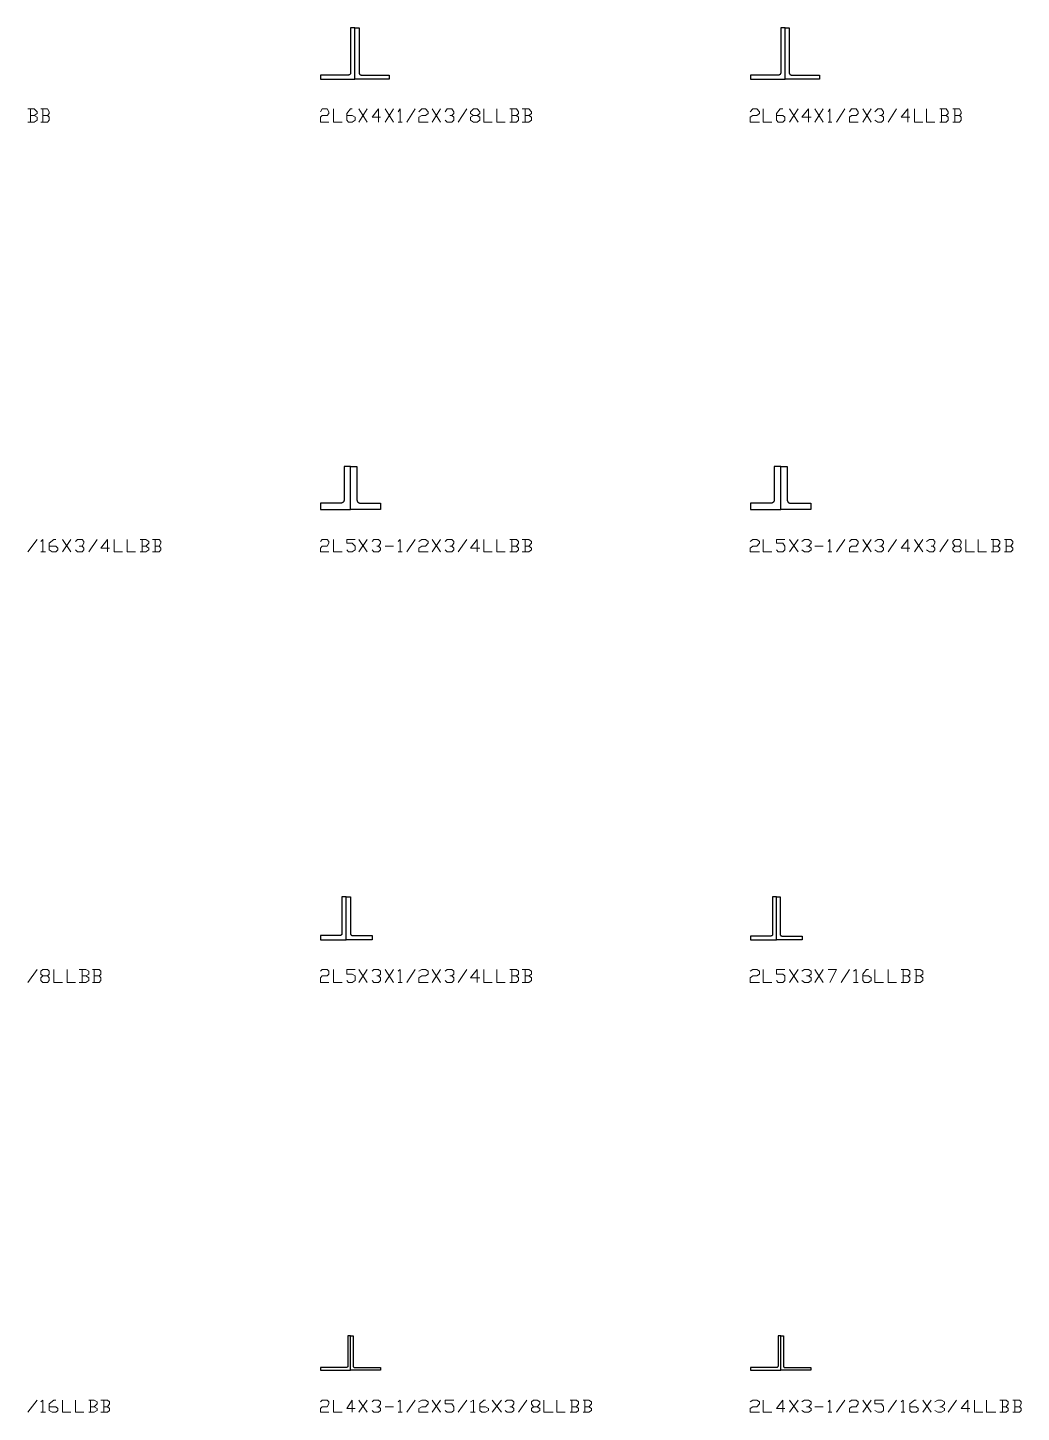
# Model space of a CAD drawing. Header units: inches. Extents: x 0 to 985, y -1555 to 12.
# Drawn here: x 616 to 731.5, y -754.9 to -594 of the extents above; entities that cross this region are included whole.
import ezdxf

# ---------------------------------------------------------------- set-up
doc = ezdxf.new("R2010")
doc.units = ezdxf.units.IN
doc.header["$MEASUREMENT"] = 0
doc.layers.add('AISC_STEEL', color=7, linetype='Continuous')

msp = doc.modelspace()

# ---------------------------------------------------------------- linework, layer by layer
at = {"color": 3, "lineweight": 0}
for points in [[(616.74, -604.19), (617.07, -603.98), (617.07, -603.76), (616.74, -603.43), (615.98, -603.43)], [(615.98, -604.96), (616.74, -604.96), (617.07, -604.74), (617.07, -604.41), (616.74, -604.19), (616.31, -604.19)], [(616.31, -603.43), (616.31, -604.96)], [(618.27, -604.19), (618.49, -603.98), (618.49, -603.76), (618.27, -603.43), (617.5, -603.43)], [(617.5, -604.96), (618.27, -604.96), (618.49, -604.74), (618.49, -604.41), (618.27, -604.19), (617.72, -604.19)], [(617.72, -603.43), (617.72, -604.96)], [(650, -603.76), (650.22, -603.43), (650.77, -603.43), (650.98, -603.76), (650.98, -603.98), (650.77, -604.19), (650.22, -604.19), (650, -604.41), (650, -604.96), (650.98, -604.96)], [(651.53, -603.43), (651.53, -604.96), (652.51, -604.96)], [(653.06, -604.19), (653.71, -604.19), (654.04, -604.41), (654.04, -604.74), (653.71, -604.96), (653.27, -604.96), (653.06, -604.74), (653.06, -603.98), (653.49, -603.43), (653.71, -603.43)], [(654.47, -604.96), (655.45, -603.43)], [(654.47, -603.43), (655.45, -604.96)], [(656.98, -604.41), (656, -604.41), (656.76, -603.43), (656.76, -604.96)], [(657.53, -604.96), (658.51, -603.43)], [(657.53, -603.43), (658.51, -604.96)], [(659.05, -603.76), (659.27, -603.43), (659.27, -604.96)], [(659.05, -604.96), (659.49, -604.96)], [(660.03, -604.96), (661.02, -603.43)], [(661.45, -603.76), (661.78, -603.43), (662.22, -603.43), (662.54, -603.76), (662.54, -603.98), (662.22, -604.19), (661.78, -604.19), (661.45, -604.41), (661.45, -604.96), (662.54, -604.96)], [(662.98, -604.96), (663.96, -603.43)], [(662.98, -603.43), (663.96, -604.96)], [(664.51, -603.76), (664.72, -603.43), (665.27, -603.43), (665.49, -603.76), (665.49, -603.98), (665.27, -604.19), (665.05, -604.19)], [(665.27, -604.19), (665.49, -604.41), (665.49, -604.74), (665.27, -604.96), (664.72, -604.96), (664.51, -604.74)], [(666.03, -604.96), (667.01, -603.43)], [(668.21, -604.19), (668.54, -604.41), (668.54, -604.74), (668.21, -604.96), (667.78, -604.96), (667.45, -604.74), (667.45, -604.41), (667.78, -604.19), (668.21, -604.19), (668.54, -603.98), (668.54, -603.76), (668.21, -603.43), (667.78, -603.43), (667.45, -603.76), (667.45, -603.98), (667.78, -604.19)], [(668.98, -603.43), (668.98, -604.96), (669.96, -604.96)], [(670.5, -603.43), (670.5, -604.96), (671.49, -604.96)], [(672.79, -604.19), (673.01, -603.98), (673.01, -603.76), (672.79, -603.43), (672.03, -603.43)], [(672.03, -604.96), (672.79, -604.96), (673.01, -604.74), (673.01, -604.41), (672.79, -604.19), (672.25, -604.19)], [(672.25, -603.43), (672.25, -604.96)], [(674.21, -604.19), (674.54, -603.98), (674.54, -603.76), (674.21, -603.43), (673.45, -603.43)], [(673.45, -604.96), (674.21, -604.96), (674.54, -604.74), (674.54, -604.41), (674.21, -604.19), (673.78, -604.19)], [(673.78, -603.43), (673.78, -604.96)], [(699.95, -603.76), (700.27, -603.43), (700.71, -603.43), (701.04, -603.76), (701.04, -603.98), (700.71, -604.19), (700.27, -604.19), (699.95, -604.41), (699.95, -604.96), (701.04, -604.96)], [(701.47, -603.43), (701.47, -604.96), (702.46, -604.96)], [(703, -604.19), (703.76, -604.19), (703.98, -604.41), (703.98, -604.74), (703.76, -604.96), (703.22, -604.96), (703, -604.74), (703, -603.98), (703.44, -603.43), (703.76, -603.43)], [(704.53, -604.96), (705.51, -603.43)], [(704.53, -603.43), (705.51, -604.96)], [(707.04, -604.41), (705.95, -604.41), (706.71, -603.43), (706.71, -604.96)], [(707.47, -604.96), (708.45, -603.43)], [(707.47, -603.43), (708.45, -604.96)], [(709, -603.76), (709.22, -603.43), (709.22, -604.96)], [(709, -604.96), (709.44, -604.96)], [(709.98, -604.96), (710.96, -603.43)], [(711.51, -603.76), (711.73, -603.43), (712.27, -603.43), (712.49, -603.76), (712.49, -603.98), (712.27, -604.19), (711.73, -604.19), (711.51, -604.41), (711.51, -604.96), (712.49, -604.96)], [(713.03, -604.96), (714.02, -603.43)], [(713.03, -603.43), (714.02, -604.96)], [(714.45, -603.76), (714.78, -603.43), (715.21, -603.43), (715.43, -603.76), (715.43, -603.98), (715.21, -604.19), (715, -604.19)], [(715.21, -604.19), (715.43, -604.41), (715.43, -604.74), (715.21, -604.96), (714.78, -604.96), (714.45, -604.74)], [(715.98, -604.96), (716.96, -603.43)], [(718.49, -604.41), (717.5, -604.41), (718.27, -603.43), (718.27, -604.96)], [(719.03, -603.43), (719.03, -604.96), (720.01, -604.96)], [(720.45, -603.43), (720.45, -604.96), (721.43, -604.96)], [(722.74, -604.19), (722.96, -603.98), (722.96, -603.76), (722.74, -603.43), (721.98, -603.43)], [(721.98, -604.96), (722.74, -604.96), (722.96, -604.74), (722.96, -604.41), (722.74, -604.19), (722.19, -604.19)], [(722.19, -603.43), (722.19, -604.96)], [(724.27, -604.19), (724.48, -603.98), (724.48, -603.76), (724.27, -603.43), (723.5, -603.43)], [(723.5, -604.96), (724.27, -604.96), (724.48, -604.74), (724.48, -604.41), (724.27, -604.19), (723.72, -604.19)], [(723.72, -603.43), (723.72, -604.96)], [(615.98, -654.9), (617.07, -653.48)], [(617.5, -653.7), (617.72, -653.48), (617.72, -654.9)], [(618.49, -654.25), (619.25, -654.25), (619.47, -654.47), (619.47, -654.68), (619.25, -654.9), (618.81, -654.9), (618.49, -654.68), (618.49, -653.92), (619.03, -653.48), (619.25, -653.48)], [(620.01, -654.9), (620.99, -653.48)], [(620.01, -653.48), (620.99, -654.9)], [(621.54, -653.7), (621.76, -653.48), (622.3, -653.48), (622.52, -653.7), (622.52, -653.92), (622.3, -654.25), (621.98, -654.25)], [(622.3, -654.25), (622.52, -654.47), (622.52, -654.68), (622.3, -654.9), (621.76, -654.9), (621.54, -654.68)], [(623.07, -654.9), (624.05, -653.48)], [(625.47, -654.47), (624.48, -654.47), (625.25, -653.48), (625.25, -654.9)], [(626.01, -653.48), (626.01, -654.9), (626.99, -654.9)], [(627.54, -653.48), (627.54, -654.9), (628.52, -654.9)], [(629.72, -654.25), (630.05, -653.92), (630.05, -653.7), (629.72, -653.48), (629.06, -653.48)], [(629.06, -654.9), (629.72, -654.9), (630.05, -654.68), (630.05, -654.47), (629.72, -654.25), (629.28, -654.25)], [(629.28, -653.48), (629.28, -654.9)], [(631.25, -654.25), (631.46, -653.92), (631.46, -653.7), (631.25, -653.48), (630.48, -653.48)], [(630.48, -654.9), (631.25, -654.9), (631.46, -654.68), (631.46, -654.47), (631.25, -654.25), (630.81, -654.25)], [(630.81, -653.48), (630.81, -654.9)], [(650, -653.7), (650.22, -653.48), (650.77, -653.48), (650.98, -653.7), (650.98, -653.92), (650.77, -654.25), (650.22, -654.25), (650, -654.47), (650, -654.9), (650.98, -654.9)], [(651.53, -653.48), (651.53, -654.9), (652.51, -654.9)], [(653.06, -654.68), (653.27, -654.9), (653.71, -654.9), (654.04, -654.68), (654.04, -654.25), (653.71, -653.92), (653.06, -653.92), (653.06, -653.48), (654.04, -653.48)], [(654.47, -654.9), (655.45, -653.48)], [(654.47, -653.48), (655.45, -654.9)], [(656, -653.7), (656.22, -653.48), (656.76, -653.48), (656.98, -653.7), (656.98, -653.92), (656.76, -654.25), (656.55, -654.25)], [(656.76, -654.25), (656.98, -654.47), (656.98, -654.68), (656.76, -654.9), (656.22, -654.9), (656, -654.68)], [(657.53, -654.25), (658.51, -654.25)], [(659.05, -653.7), (659.27, -653.48), (659.27, -654.9)], [(660.03, -654.9), (661.02, -653.48)], [(661.45, -653.7), (661.78, -653.48), (662.22, -653.48), (662.54, -653.7), (662.54, -653.92), (662.22, -654.25), (661.78, -654.25), (661.45, -654.47), (661.45, -654.9), (662.54, -654.9)], [(662.98, -654.9), (663.96, -653.48)], [(662.98, -653.48), (663.96, -654.9)], [(664.51, -653.7), (664.72, -653.48), (665.27, -653.48), (665.49, -653.7), (665.49, -653.92), (665.27, -654.25), (665.05, -654.25)], [(665.27, -654.25), (665.49, -654.47), (665.49, -654.68), (665.27, -654.9), (664.72, -654.9), (664.51, -654.68)], [(666.03, -654.9), (667.01, -653.48)], [(668.54, -654.47), (667.45, -654.47), (668.21, -653.48), (668.21, -654.9)], [(668.98, -653.48), (668.98, -654.9), (669.96, -654.9)], [(670.5, -653.48), (670.5, -654.9), (671.49, -654.9)], [(672.79, -654.25), (673.01, -653.92), (673.01, -653.7), (672.79, -653.48), (672.03, -653.48)], [(672.03, -654.9), (672.79, -654.9), (673.01, -654.68), (673.01, -654.47), (672.79, -654.25), (672.25, -654.25)], [(672.25, -653.48), (672.25, -654.9)], [(674.21, -654.25), (674.54, -653.92), (674.54, -653.7), (674.21, -653.48), (673.45, -653.48)], [(673.45, -654.9), (674.21, -654.9), (674.54, -654.68), (674.54, -654.47), (674.21, -654.25), (673.78, -654.25)], [(673.78, -653.48), (673.78, -654.9)], [(699.95, -653.7), (700.27, -653.48), (700.71, -653.48), (701.04, -653.7), (701.04, -653.92), (700.71, -654.25), (700.27, -654.25), (699.95, -654.47), (699.95, -654.9), (701.04, -654.9)], [(701.47, -653.48), (701.47, -654.9), (702.46, -654.9)], [(703, -654.68), (703.22, -654.9), (703.76, -654.9), (703.98, -654.68), (703.98, -654.25), (703.76, -653.92), (703, -653.92), (703, -653.48), (703.98, -653.48)], [(704.53, -654.9), (705.51, -653.48)], [(704.53, -653.48), (705.51, -654.9)], [(705.95, -653.7), (706.27, -653.48), (706.71, -653.48), (707.04, -653.7), (707.04, -653.92), (706.71, -654.25), (706.49, -654.25)], [(706.71, -654.25), (707.04, -654.47), (707.04, -654.68), (706.71, -654.9), (706.27, -654.9), (705.95, -654.68)], [(707.47, -654.25), (708.45, -654.25)], [(709, -653.7), (709.22, -653.48), (709.22, -654.9)], [(709.98, -654.9), (710.96, -653.48)], [(711.51, -653.7), (711.73, -653.48), (712.27, -653.48), (712.49, -653.7), (712.49, -653.92), (712.27, -654.25), (711.73, -654.25), (711.51, -654.47), (711.51, -654.9), (712.49, -654.9)], [(713.03, -654.9), (714.02, -653.48)], [(713.03, -653.48), (714.02, -654.9)], [(714.45, -653.7), (714.78, -653.48), (715.21, -653.48), (715.43, -653.7), (715.43, -653.92), (715.21, -654.25), (715, -654.25)], [(715.21, -654.25), (715.43, -654.47), (715.43, -654.68), (715.21, -654.9), (714.78, -654.9), (714.45, -654.68)], [(715.98, -654.9), (716.96, -653.48)], [(718.49, -654.47), (717.5, -654.47), (718.27, -653.48), (718.27, -654.9)], [(719.03, -654.9), (720.01, -653.48)], [(719.03, -653.48), (720.01, -654.9)], [(720.45, -653.7), (720.78, -653.48), (721.21, -653.48), (721.43, -653.7), (721.43, -653.92), (721.21, -654.25), (720.99, -654.25)], [(721.21, -654.25), (721.43, -654.47), (721.43, -654.68), (721.21, -654.9), (720.78, -654.9), (720.45, -654.68)], [(721.98, -654.9), (722.96, -653.48)], [(724.27, -654.25), (724.48, -654.47), (724.48, -654.68), (724.27, -654.9), (723.72, -654.9), (723.5, -654.68), (723.5, -654.47), (723.72, -654.25), (724.27, -654.25), (724.48, -653.92), (724.48, -653.7), (724.27, -653.48), (723.72, -653.48), (723.5, -653.7), (723.5, -653.92), (723.72, -654.25)], [(725.03, -653.48), (725.03, -654.9), (726.01, -654.9)], [(726.45, -653.48), (726.45, -654.9), (727.43, -654.9)], [(728.74, -654.25), (728.96, -653.92), (728.96, -653.7), (728.74, -653.48), (727.97, -653.48)], [(727.97, -654.9), (728.74, -654.9), (728.96, -654.68), (728.96, -654.47), (728.74, -654.25), (728.19, -654.25)], [(728.19, -653.48), (728.19, -654.9)], [(730.26, -654.25), (730.48, -653.92), (730.48, -653.7), (730.26, -653.48), (729.5, -653.48)], [(729.5, -654.9), (730.26, -654.9), (730.48, -654.68), (730.48, -654.47), (730.26, -654.25), (729.72, -654.25)], [(729.72, -653.48), (729.72, -654.9)], [(617.5, -654.9), (618.05, -654.9)], [(659.05, -654.9), (659.49, -654.9)], [(709, -654.9), (709.44, -654.9)], [(615.98, -704.96), (617.07, -703.43)], [(618.27, -704.19), (618.49, -704.41), (618.49, -704.74), (618.27, -704.96), (617.72, -704.96), (617.5, -704.74), (617.5, -704.41), (617.72, -704.19), (618.27, -704.19), (618.49, -703.98), (618.49, -703.65), (618.27, -703.43), (617.72, -703.43), (617.5, -703.65), (617.5, -703.98), (617.72, -704.19)], [(619.03, -703.43), (619.03, -704.96), (620.01, -704.96)], [(620.56, -703.43), (620.56, -704.96), (621.54, -704.96)], [(622.74, -704.19), (623.07, -703.98), (623.07, -703.65), (622.74, -703.43), (621.98, -703.43)], [(621.98, -704.96), (622.74, -704.96), (623.07, -704.74), (623.07, -704.41), (622.74, -704.19), (622.3, -704.19)], [(622.3, -703.43), (622.3, -704.96)], [(624.27, -704.19), (624.48, -703.98), (624.48, -703.65), (624.27, -703.43), (623.5, -703.43)], [(623.5, -704.96), (624.27, -704.96), (624.48, -704.74), (624.48, -704.41), (624.27, -704.19), (623.72, -704.19)], [(623.72, -703.43), (623.72, -704.96)], [(650, -703.65), (650.22, -703.43), (650.77, -703.43), (650.98, -703.65), (650.98, -703.98), (650.77, -704.19), (650.22, -704.19), (650, -704.41), (650, -704.96), (650.98, -704.96)], [(651.53, -703.43), (651.53, -704.96), (652.51, -704.96)], [(653.06, -704.74), (653.27, -704.96), (653.71, -704.96), (654.04, -704.74), (654.04, -704.19), (653.71, -703.98), (653.06, -703.98), (653.06, -703.43), (654.04, -703.43)], [(654.47, -704.96), (655.45, -703.43)], [(654.47, -703.43), (655.45, -704.96)], [(656, -703.65), (656.22, -703.43), (656.76, -703.43), (656.98, -703.65), (656.98, -703.98), (656.76, -704.19), (656.55, -704.19)], [(656.76, -704.19), (656.98, -704.41), (656.98, -704.74), (656.76, -704.96), (656.22, -704.96), (656, -704.74)], [(657.53, -704.96), (658.51, -703.43)], [(657.53, -703.43), (658.51, -704.96)], [(659.05, -703.65), (659.27, -703.43), (659.27, -704.96)], [(660.03, -704.96), (661.02, -703.43)], [(661.45, -703.65), (661.78, -703.43), (662.22, -703.43), (662.54, -703.65), (662.54, -703.98), (662.22, -704.19), (661.78, -704.19), (661.45, -704.41), (661.45, -704.96), (662.54, -704.96)], [(662.98, -704.96), (663.96, -703.43)], [(662.98, -703.43), (663.96, -704.96)], [(664.51, -703.65), (664.72, -703.43), (665.27, -703.43), (665.49, -703.65), (665.49, -703.98), (665.27, -704.19), (665.05, -704.19)], [(665.27, -704.19), (665.49, -704.41), (665.49, -704.74), (665.27, -704.96), (664.72, -704.96), (664.51, -704.74)], [(666.03, -704.96), (667.01, -703.43)], [(668.54, -704.41), (667.45, -704.41), (668.21, -703.43), (668.21, -704.96)], [(668.98, -703.43), (668.98, -704.96), (669.96, -704.96)], [(670.5, -703.43), (670.5, -704.96), (671.49, -704.96)], [(672.79, -704.19), (673.01, -703.98), (673.01, -703.65), (672.79, -703.43), (672.03, -703.43)], [(672.03, -704.96), (672.79, -704.96), (673.01, -704.74), (673.01, -704.41), (672.79, -704.19), (672.25, -704.19)], [(672.25, -703.43), (672.25, -704.96)], [(674.21, -704.19), (674.54, -703.98), (674.54, -703.65), (674.21, -703.43), (673.45, -703.43)], [(673.45, -704.96), (674.21, -704.96), (674.54, -704.74), (674.54, -704.41), (674.21, -704.19), (673.78, -704.19)], [(673.78, -703.43), (673.78, -704.96)], [(699.95, -703.65), (700.27, -703.43), (700.71, -703.43), (701.04, -703.65), (701.04, -703.98), (700.71, -704.19), (700.27, -704.19), (699.95, -704.41), (699.95, -704.96), (701.04, -704.96)], [(701.47, -703.43), (701.47, -704.96), (702.46, -704.96)], [(703, -704.74), (703.22, -704.96), (703.76, -704.96), (703.98, -704.74), (703.98, -704.19), (703.76, -703.98), (703, -703.98), (703, -703.43), (703.98, -703.43)], [(704.53, -704.96), (705.51, -703.43)], [(704.53, -703.43), (705.51, -704.96)], [(705.95, -703.65), (706.27, -703.43), (706.71, -703.43), (707.04, -703.65), (707.04, -703.98), (706.71, -704.19), (706.49, -704.19)], [(706.71, -704.19), (707.04, -704.41), (707.04, -704.74), (706.71, -704.96), (706.27, -704.96), (705.95, -704.74)], [(707.47, -704.96), (708.45, -703.43)], [(707.47, -703.43), (708.45, -704.96)], [(709, -703.43), (709.98, -703.43), (709.22, -704.96)], [(710.53, -704.96), (711.51, -703.43)], [(711.94, -703.65), (712.27, -703.43), (712.27, -704.96)], [(713.03, -704.19), (713.69, -704.19), (714.02, -704.41), (714.02, -704.74), (713.69, -704.96), (713.25, -704.96), (713.03, -704.74), (713.03, -703.98), (713.47, -703.43), (713.69, -703.43)], [(714.45, -703.43), (714.45, -704.96), (715.43, -704.96)], [(715.98, -703.43), (715.98, -704.96), (716.96, -704.96)], [(718.27, -704.19), (718.49, -703.98), (718.49, -703.65), (718.27, -703.43), (717.5, -703.43)], [(717.5, -704.96), (718.27, -704.96), (718.49, -704.74), (718.49, -704.41), (718.27, -704.19), (717.72, -704.19)], [(717.72, -703.43), (717.72, -704.96)], [(719.69, -704.19), (720.01, -703.98), (720.01, -703.65), (719.69, -703.43), (719.03, -703.43)], [(719.03, -704.96), (719.69, -704.96), (720.01, -704.74), (720.01, -704.41), (719.69, -704.19), (719.25, -704.19)], [(719.25, -703.43), (719.25, -704.96)], [(659.05, -704.96), (659.49, -704.96)], [(711.94, -704.96), (712.49, -704.96)], [(615.98, -754.9), (617.07, -753.48)], [(617.5, -753.7), (617.72, -753.48), (617.72, -754.9)], [(618.49, -754.25), (619.25, -754.25), (619.47, -754.47), (619.47, -754.68), (619.25, -754.9), (618.81, -754.9), (618.49, -754.68), (618.49, -753.92), (619.03, -753.48), (619.25, -753.48)], [(620.01, -753.48), (620.01, -754.9), (620.99, -754.9)], [(621.54, -753.48), (621.54, -754.9), (622.52, -754.9)], [(623.72, -754.25), (624.05, -753.92), (624.05, -753.7), (623.72, -753.48), (623.07, -753.48)], [(623.07, -754.9), (623.72, -754.9), (624.05, -754.68), (624.05, -754.47), (623.72, -754.25), (623.28, -754.25)], [(623.28, -753.48), (623.28, -754.9)], [(625.25, -754.25), (625.47, -753.92), (625.47, -753.7), (625.25, -753.48), (624.48, -753.48)], [(624.48, -754.9), (625.25, -754.9), (625.47, -754.68), (625.47, -754.47), (625.25, -754.25), (624.81, -754.25)], [(624.81, -753.48), (624.81, -754.9)], [(650, -753.7), (650.22, -753.48), (650.77, -753.48), (650.98, -753.7), (650.98, -753.92), (650.77, -754.25), (650.22, -754.25), (650, -754.47), (650, -754.9), (650.98, -754.9)], [(651.53, -753.48), (651.53, -754.9), (652.51, -754.9)], [(654.04, -754.47), (653.06, -754.47), (653.71, -753.48), (653.71, -754.9)], [(654.47, -754.9), (655.45, -753.48)], [(654.47, -753.48), (655.45, -754.9)], [(656, -753.7), (656.22, -753.48), (656.76, -753.48), (656.98, -753.7), (656.98, -753.92), (656.76, -754.25), (656.55, -754.25)], [(656.76, -754.25), (656.98, -754.47), (656.98, -754.68), (656.76, -754.9), (656.22, -754.9), (656, -754.68)], [(657.53, -754.25), (658.51, -754.25)], [(659.05, -753.7), (659.27, -753.48), (659.27, -754.9)], [(660.03, -754.9), (661.02, -753.48)], [(661.45, -753.7), (661.78, -753.48), (662.22, -753.48), (662.54, -753.7), (662.54, -753.92), (662.22, -754.25), (661.78, -754.25), (661.45, -754.47), (661.45, -754.9), (662.54, -754.9)], [(662.98, -754.9), (663.96, -753.48)], [(662.98, -753.48), (663.96, -754.9)], [(664.51, -754.68), (664.72, -754.9), (665.27, -754.9), (665.49, -754.68), (665.49, -754.25), (665.27, -753.92), (664.51, -753.92), (664.51, -753.48), (665.49, -753.48)], [(666.03, -754.9), (667.01, -753.48)], [(667.45, -753.7), (667.78, -753.48), (667.78, -754.9)], [(668.54, -754.25), (669.2, -754.25), (669.52, -754.47), (669.52, -754.68), (669.2, -754.9), (668.76, -754.9), (668.54, -754.68), (668.54, -753.92), (668.98, -753.48), (669.2, -753.48)], [(669.96, -754.9), (671.05, -753.48)], [(669.96, -753.48), (671.05, -754.9)], [(671.49, -753.7), (671.7, -753.48), (672.25, -753.48), (672.47, -753.7), (672.47, -753.92), (672.25, -754.25), (672.03, -754.25)], [(672.25, -754.25), (672.47, -754.47), (672.47, -754.68), (672.25, -754.9), (671.7, -754.9), (671.49, -754.68)], [(673.01, -754.9), (673.99, -753.48)], [(675.19, -754.25), (675.52, -754.47), (675.52, -754.68), (675.19, -754.9), (674.76, -754.9), (674.54, -754.68), (674.54, -754.47), (674.76, -754.25), (675.19, -754.25), (675.52, -753.92), (675.52, -753.7), (675.19, -753.48), (674.76, -753.48), (674.54, -753.7), (674.54, -753.92), (674.76, -754.25)], [(675.96, -753.48), (675.96, -754.9), (677.05, -754.9)], [(677.48, -753.48), (677.48, -754.9), (678.46, -754.9)], [(679.77, -754.25), (679.99, -753.92), (679.99, -753.7), (679.77, -753.48), (679.01, -753.48)], [(679.01, -754.9), (679.77, -754.9), (679.99, -754.68), (679.99, -754.47), (679.77, -754.25), (679.23, -754.25)], [(679.23, -753.48), (679.23, -754.9)], [(681.19, -754.25), (681.52, -753.92), (681.52, -753.7), (681.19, -753.48), (680.54, -753.48)], [(680.54, -754.9), (681.19, -754.9), (681.52, -754.68), (681.52, -754.47), (681.19, -754.25), (680.75, -754.25)], [(680.75, -753.48), (680.75, -754.9)], [(699.95, -753.7), (700.27, -753.48), (700.71, -753.48), (701.04, -753.7), (701.04, -753.92), (700.71, -754.25), (700.27, -754.25), (699.95, -754.47), (699.95, -754.9), (701.04, -754.9)], [(701.47, -753.48), (701.47, -754.9), (702.46, -754.9)], [(703.98, -754.47), (703, -754.47), (703.76, -753.48), (703.76, -754.9)], [(704.53, -754.9), (705.51, -753.48)], [(704.53, -753.48), (705.51, -754.9)], [(705.95, -753.7), (706.27, -753.48), (706.71, -753.48), (707.04, -753.7), (707.04, -753.92), (706.71, -754.25), (706.49, -754.25)], [(706.71, -754.25), (707.04, -754.47), (707.04, -754.68), (706.71, -754.9), (706.27, -754.9), (705.95, -754.68)], [(707.47, -754.25), (708.45, -754.25)], [(709, -753.7), (709.22, -753.48), (709.22, -754.9)], [(709.98, -754.9), (710.96, -753.48)], [(711.51, -753.7), (711.73, -753.48), (712.27, -753.48), (712.49, -753.7), (712.49, -753.92), (712.27, -754.25), (711.73, -754.25), (711.51, -754.47), (711.51, -754.9), (712.49, -754.9)], [(713.03, -754.9), (714.02, -753.48)], [(713.03, -753.48), (714.02, -754.9)], [(714.45, -754.68), (714.78, -754.9), (715.21, -754.9), (715.43, -754.68), (715.43, -754.25), (715.21, -753.92), (714.45, -753.92), (714.45, -753.48), (715.43, -753.48)], [(715.98, -754.9), (716.96, -753.48)], [(717.5, -753.7), (717.72, -753.48), (717.72, -754.9)], [(718.49, -754.25), (719.25, -754.25), (719.47, -754.47), (719.47, -754.68), (719.25, -754.9), (718.7, -754.9), (718.49, -754.68), (718.49, -753.92), (719.03, -753.48), (719.25, -753.48)], [(720.01, -754.9), (720.99, -753.48)], [(720.01, -753.48), (720.99, -754.9)], [(721.43, -753.7), (721.76, -753.48), (722.19, -753.48), (722.52, -753.7), (722.52, -753.92), (722.19, -754.25), (721.98, -754.25)], [(722.19, -754.25), (722.52, -754.47), (722.52, -754.68), (722.19, -754.9), (721.76, -754.9), (721.43, -754.68)], [(722.96, -754.9), (723.94, -753.48)], [(725.47, -754.47), (724.48, -754.47), (725.25, -753.48), (725.25, -754.9)], [(726.01, -753.48), (726.01, -754.9), (726.99, -754.9)], [(727.43, -753.48), (727.43, -754.9), (728.52, -754.9)], [(729.72, -754.25), (729.94, -753.92), (729.94, -753.7), (729.72, -753.48), (728.96, -753.48)], [(728.96, -754.9), (729.72, -754.9), (729.94, -754.68), (729.94, -754.47), (729.72, -754.25), (729.28, -754.25)], [(729.28, -753.48), (729.28, -754.9)], [(731.25, -754.25), (731.46, -753.92), (731.46, -753.7), (731.25, -753.48), (730.48, -753.48)], [(730.48, -754.9), (731.25, -754.9), (731.46, -754.68), (731.46, -754.47), (731.25, -754.25), (730.7, -754.25)], [(730.7, -753.48), (730.7, -754.9)], [(617.5, -754.9), (618.05, -754.9)], [(659.05, -754.9), (659.49, -754.9)], [(667.45, -754.9), (668, -754.9)], [(709, -754.9), (709.44, -754.9)], [(717.5, -754.9), (717.94, -754.9)]]:
    msp.add_lwpolyline(points, dxfattribs=at)
at = {"layer": 'AISC_STEEL'}
for points in [[(650, -600), (654, -600), (654, -594), (653.5, -594), (653.5, -599.25), (653.5, -599.28), (653.49, -599.31), (653.49, -599.33), (653.48, -599.36), (653.46, -599.38), (653.45, -599.41), (653.43, -599.43), (653.41, -599.45), (653.38, -599.46), (653.36, -599.48), (653.33, -599.49), (653.31, -599.49), (653.28, -599.5), (653.25, -599.5), (650, -599.5)], [(658, -600), (654, -600), (654, -594), (654.5, -594), (654.5, -599.25), (654.5, -599.28), (654.51, -599.31), (654.51, -599.33), (654.52, -599.36), (654.54, -599.38), (654.55, -599.41), (654.57, -599.43), (654.59, -599.45), (654.62, -599.46), (654.64, -599.48), (654.67, -599.49), (654.69, -599.49), (654.72, -599.5), (654.75, -599.5), (658, -599.5)], [(700, -600), (704, -600), (704, -594), (703.5, -594), (703.5, -599.25), (703.5, -599.28), (703.49, -599.31), (703.49, -599.33), (703.48, -599.36), (703.46, -599.38), (703.45, -599.41), (703.43, -599.43), (703.41, -599.45), (703.38, -599.46), (703.36, -599.48), (703.33, -599.49), (703.31, -599.49), (703.28, -599.5), (703.25, -599.5), (700, -599.5)], [(708, -600), (704, -600), (704, -594), (704.5, -594), (704.5, -599.25), (704.5, -599.28), (704.51, -599.31), (704.51, -599.33), (704.52, -599.36), (704.54, -599.38), (704.55, -599.41), (704.57, -599.43), (704.59, -599.45), (704.62, -599.46), (704.64, -599.48), (704.67, -599.49), (704.69, -599.49), (704.72, -599.5), (704.75, -599.5), (708, -599.5)], [(650, -650), (653.5, -650), (653.5, -645), (652.75, -645), (652.75, -648.88), (652.75, -648.9), (652.75, -648.93), (652.74, -648.96), (652.73, -648.99), (652.72, -649.02), (652.71, -649.05), (652.69, -649.07), (652.68, -649.1), (652.66, -649.12), (652.64, -649.14), (652.62, -649.16), (652.6, -649.18), (652.57, -649.19), (652.55, -649.21), (652.52, -649.22), (652.49, -649.23), (652.46, -649.24), (652.43, -649.25), (652.4, -649.25), (652.37, -649.25), (650, -649.25)], [(657, -650), (653.5, -650), (653.5, -645), (654.25, -645), (654.25, -648.88), (654.25, -648.9), (654.25, -648.93), (654.26, -648.96), (654.27, -648.99), (654.28, -649.02), (654.29, -649.05), (654.31, -649.07), (654.32, -649.1), (654.34, -649.12), (654.36, -649.14), (654.38, -649.16), (654.4, -649.18), (654.43, -649.19), (654.45, -649.21), (654.48, -649.22), (654.51, -649.23), (654.54, -649.24), (654.57, -649.25), (654.6, -649.25), (654.62, -649.25), (657, -649.25)], [(700, -650), (703.5, -650), (703.5, -645), (702.75, -645), (702.75, -648.88), (702.75, -648.9), (702.75, -648.93), (702.74, -648.96), (702.73, -648.99), (702.72, -649.02), (702.71, -649.05), (702.69, -649.07), (702.68, -649.1), (702.66, -649.12), (702.64, -649.14), (702.62, -649.16), (702.6, -649.18), (702.57, -649.19), (702.55, -649.21), (702.52, -649.22), (702.49, -649.23), (702.46, -649.24), (702.43, -649.25), (702.4, -649.25), (702.37, -649.25), (700, -649.25)], [(707, -650), (703.5, -650), (703.5, -645), (704.25, -645), (704.25, -648.88), (704.25, -648.9), (704.25, -648.93), (704.26, -648.96), (704.27, -648.99), (704.28, -649.02), (704.29, -649.05), (704.31, -649.07), (704.32, -649.1), (704.34, -649.12), (704.36, -649.14), (704.38, -649.16), (704.4, -649.18), (704.43, -649.19), (704.45, -649.21), (704.48, -649.22), (704.51, -649.23), (704.54, -649.24), (704.57, -649.25), (704.6, -649.25), (704.62, -649.25), (707, -649.25)], [(650, -700), (653, -700), (653, -695), (652.5, -695), (652.5, -699.25), (652.5, -699.28), (652.49, -699.31), (652.49, -699.33), (652.48, -699.36), (652.46, -699.38), (652.45, -699.41), (652.43, -699.43), (652.41, -699.45), (652.38, -699.46), (652.36, -699.48), (652.33, -699.49), (652.31, -699.49), (652.28, -699.5), (652.25, -699.5), (650, -699.5)], [(656, -700), (653, -700), (653, -695), (653.5, -695), (653.5, -699.25), (653.5, -699.28), (653.51, -699.31), (653.51, -699.33), (653.52, -699.36), (653.54, -699.38), (653.55, -699.41), (653.57, -699.43), (653.59, -699.45), (653.62, -699.46), (653.64, -699.48), (653.67, -699.49), (653.69, -699.49), (653.72, -699.5), (653.75, -699.5), (656, -699.5)], [(700, -700), (703, -700), (703, -695), (702.56, -695), (702.56, -699.34), (702.56, -699.37), (702.55, -699.4), (702.55, -699.43), (702.53, -699.45), (702.52, -699.48), (702.5, -699.5), (702.48, -699.52), (702.45, -699.53), (702.43, -699.55), (702.4, -699.55), (702.37, -699.56), (702.34, -699.56), (700, -699.56)], [(706, -700), (703, -700), (703, -695), (703.44, -695), (703.44, -699.34), (703.44, -699.37), (703.45, -699.4), (703.45, -699.43), (703.47, -699.45), (703.48, -699.48), (703.5, -699.5), (703.52, -699.52), (703.55, -699.53), (703.57, -699.55), (703.6, -699.55), (703.63, -699.56), (703.66, -699.56), (706, -699.56)], [(650, -750), (653.5, -750), (653.5, -746), (653.19, -746), (653.19, -749.53), (653.19, -749.55), (653.18, -749.57), (653.18, -749.59), (653.17, -749.61), (653.15, -749.63), (653.14, -749.64), (653.13, -749.65), (653.11, -749.67), (653.09, -749.68), (653.07, -749.68), (653.05, -749.69), (653.03, -749.69), (650, -749.69)], [(657, -750), (653.5, -750), (653.5, -746), (653.81, -746), (653.81, -749.53), (653.81, -749.55), (653.82, -749.57), (653.82, -749.59), (653.83, -749.61), (653.85, -749.63), (653.86, -749.64), (653.87, -749.65), (653.89, -749.67), (653.91, -749.68), (653.93, -749.68), (653.95, -749.69), (653.97, -749.69), (657, -749.69)], [(700, -750), (703.5, -750), (703.5, -746), (703.19, -746), (703.19, -749.53), (703.19, -749.55), (703.18, -749.57), (703.18, -749.59), (703.17, -749.61), (703.15, -749.63), (703.14, -749.64), (703.13, -749.65), (703.11, -749.67), (703.09, -749.68), (703.07, -749.68), (703.05, -749.69), (703.03, -749.69), (700, -749.69)], [(707, -750), (703.5, -750), (703.5, -746), (703.81, -746), (703.81, -749.53), (703.81, -749.55), (703.82, -749.57), (703.82, -749.59), (703.83, -749.61), (703.85, -749.63), (703.86, -749.64), (703.87, -749.65), (703.89, -749.67), (703.91, -749.68), (703.93, -749.68), (703.95, -749.69), (703.97, -749.69), (707, -749.69)]]:
    msp.add_lwpolyline(points, close=True, dxfattribs=at)

doc.saveas('drawing.dxf')
